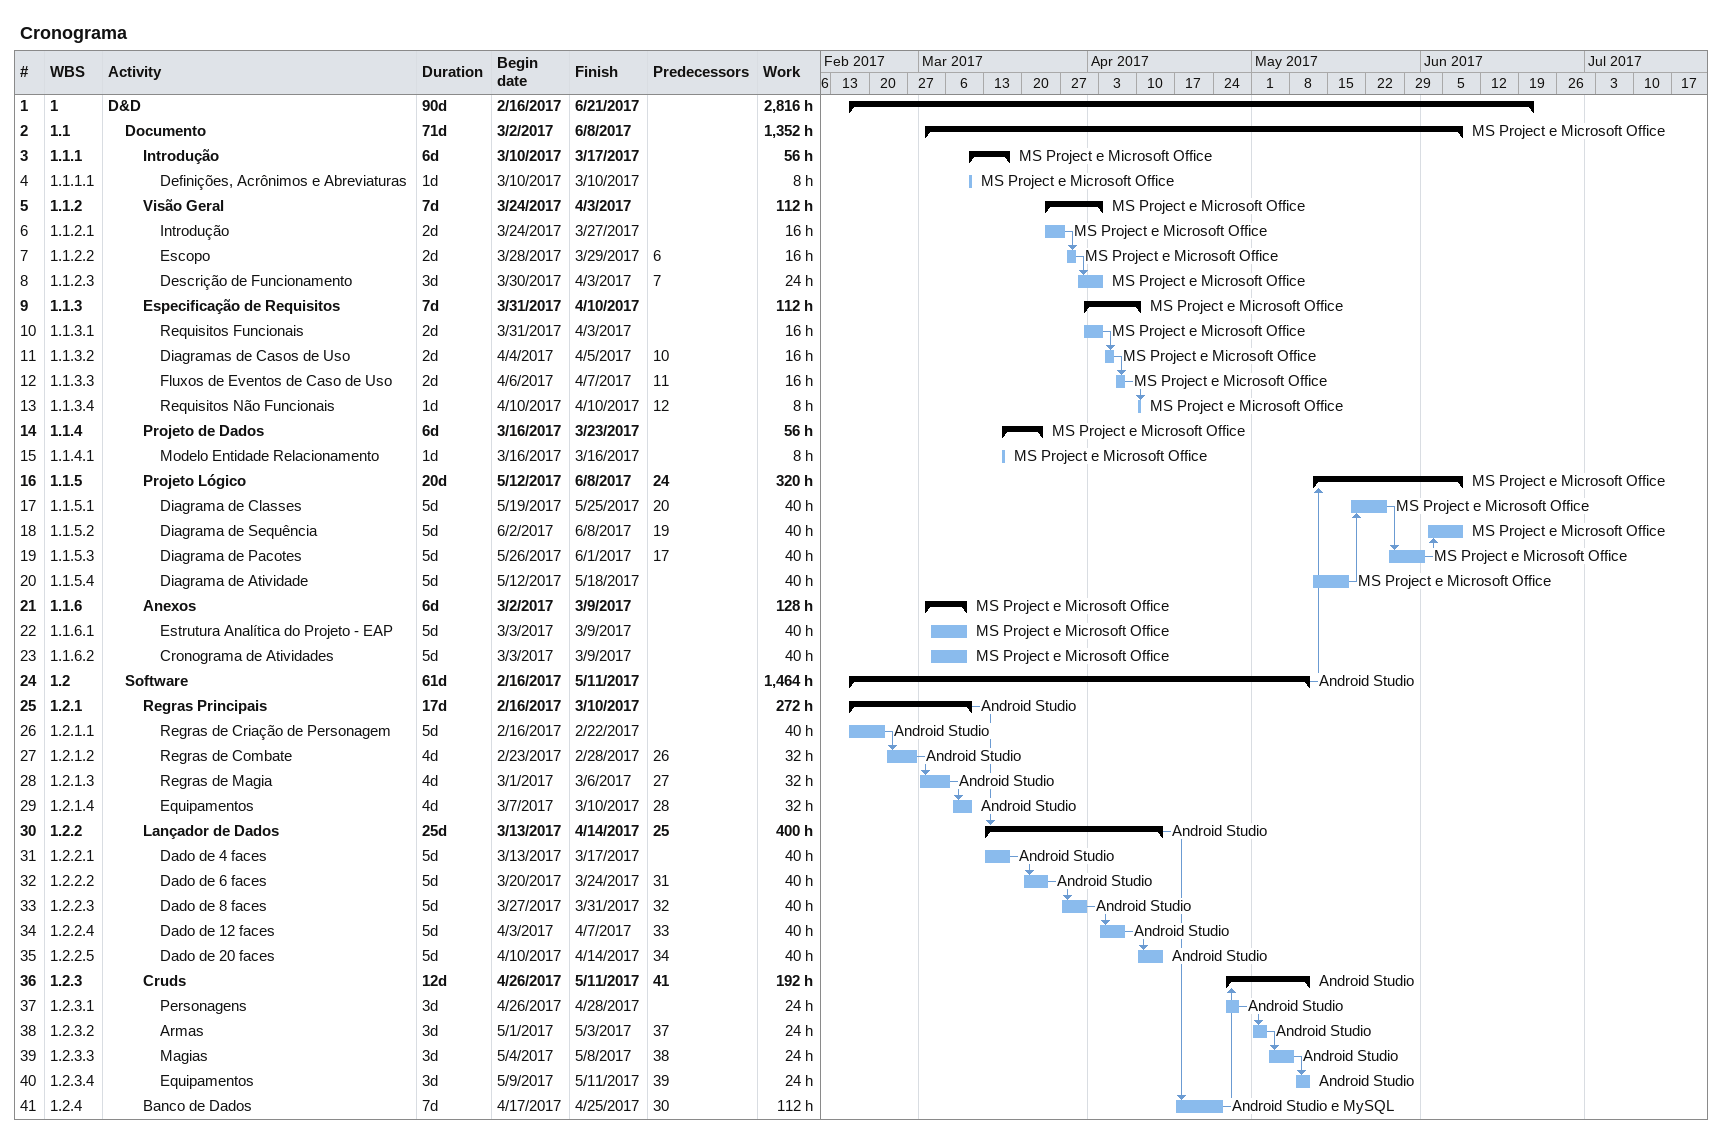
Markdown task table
Cronograma

| ID | WBS | Task | Duration | Start | Finish | Predecessors | Resources | Work (h) |
|---|---|---|---|---|---|---|---|---|
| 1 | 1 | **D&D** | 90d | 2017-02-16 | 2017-06-21 |  |  | 2816 |
| 2 | 1.1 | **Documento** | 71d | 2017-03-02 | 2017-06-08 |  | MS Project e Microsoft Office | 1352 |
| 3 | 1.1.1 | **Introdução** | 6d | 2017-03-10 | 2017-03-17 |  | MS Project e Microsoft Office | 56 |
| 4 | 1.1.1.1 | Definições, Acrônimos e Abreviaturas | 1d | 2017-03-10 | 2017-03-10 |  | MS Project e Microsoft Office | 8 |
| 5 | 1.1.2 | **Visão Geral** | 7d | 2017-03-24 | 2017-04-03 |  | MS Project e Microsoft Office | 112 |
| 6 | 1.1.2.1 | Introdução | 2d | 2017-03-24 | 2017-03-27 |  | MS Project e Microsoft Office | 16 |
| 7 | 1.1.2.2 | Escopo | 2d | 2017-03-28 | 2017-03-29 | 6 | MS Project e Microsoft Office | 16 |
| 8 | 1.1.2.3 | Descrição de Funcionamento | 3d | 2017-03-30 | 2017-04-03 | 7 | MS Project e Microsoft Office | 24 |
| 9 | 1.1.3 | **Especificação de Requisitos** | 7d | 2017-03-31 | 2017-04-10 |  | MS Project e Microsoft Office | 112 |
| 10 | 1.1.3.1 | Requisitos Funcionais | 2d | 2017-03-31 | 2017-04-03 |  | MS Project e Microsoft Office | 16 |
| 11 | 1.1.3.2 | Diagramas de Casos de Uso | 2d | 2017-04-04 | 2017-04-05 | 10 | MS Project e Microsoft Office | 16 |
| 12 | 1.1.3.3 | Fluxos de Eventos de Caso de Uso | 2d | 2017-04-06 | 2017-04-07 | 11 | MS Project e Microsoft Office | 16 |
| 13 | 1.1.3.4 | Requisitos Não Funcionais | 1d | 2017-04-10 | 2017-04-10 | 12 | MS Project e Microsoft Office | 8 |
| 14 | 1.1.4 | **Projeto de Dados** | 6d | 2017-03-16 | 2017-03-23 |  | MS Project e Microsoft Office | 56 |
| 15 | 1.1.4.1 | Modelo Entidade Relacionamento | 1d | 2017-03-16 | 2017-03-16 |  | MS Project e Microsoft Office | 8 |
| 16 | 1.1.5 | **Projeto Lógico** | 20d | 2017-05-12 | 2017-06-08 | 24 | MS Project e Microsoft Office | 320 |
| 17 | 1.1.5.1 | Diagrama de Classes | 5d | 2017-05-19 | 2017-05-25 | 20 | MS Project e Microsoft Office | 40 |
| 18 | 1.1.5.2 | Diagrama de Sequência | 5d | 2017-06-02 | 2017-06-08 | 19 | MS Project e Microsoft Office | 40 |
| 19 | 1.1.5.3 | Diagrama de Pacotes | 5d | 2017-05-26 | 2017-06-01 | 17 | MS Project e Microsoft Office | 40 |
| 20 | 1.1.5.4 | Diagrama de Atividade | 5d | 2017-05-12 | 2017-05-18 |  | MS Project e Microsoft Office | 40 |
| 21 | 1.1.6 | **Anexos** | 6d | 2017-03-02 | 2017-03-09 |  | MS Project e Microsoft Office | 128 |
| 22 | 1.1.6.1 | Estrutura Analítica do Projeto - EAP | 5d | 2017-03-03 | 2017-03-09 |  | MS Project e Microsoft Office | 40 |
| 23 | 1.1.6.2 | Cronograma de Atividades | 5d | 2017-03-03 | 2017-03-09 |  | MS Project e Microsoft Office | 40 |
| 24 | 1.2 | **Software** | 61d | 2017-02-16 | 2017-05-11 |  | Android Studio | 1464 |
| 25 | 1.2.1 | **Regras Principais** | 17d | 2017-02-16 | 2017-03-10 |  | Android Studio | 272 |
| 26 | 1.2.1.1 | Regras de Criação de Personagem | 5d | 2017-02-16 | 2017-02-22 |  | Android Studio | 40 |
| 27 | 1.2.1.2 | Regras de Combate | 4d | 2017-02-23 | 2017-02-28 | 26 | Android Studio | 32 |
| 28 | 1.2.1.3 | Regras de Magia | 4d | 2017-03-01 | 2017-03-06 | 27 | Android Studio | 32 |
| 29 | 1.2.1.4 | Equipamentos | 4d | 2017-03-07 | 2017-03-10 | 28 | Android Studio | 32 |
| 30 | 1.2.2 | **Lançador de Dados** | 25d | 2017-03-13 | 2017-04-14 | 25 | Android Studio | 400 |
| 31 | 1.2.2.1 | Dado de 4 faces | 5d | 2017-03-13 | 2017-03-17 |  | Android Studio | 40 |
| 32 | 1.2.2.2 | Dado de 6 faces | 5d | 2017-03-20 | 2017-03-24 | 31 | Android Studio | 40 |
| 33 | 1.2.2.3 | Dado de 8 faces | 5d | 2017-03-27 | 2017-03-31 | 32 | Android Studio | 40 |
| 34 | 1.2.2.4 | Dado de 12 faces | 5d | 2017-04-03 | 2017-04-07 | 33 | Android Studio | 40 |
| 35 | 1.2.2.5 | Dado de 20 faces | 5d | 2017-04-10 | 2017-04-14 | 34 | Android Studio | 40 |
| 36 | 1.2.3 | **Cruds** | 12d | 2017-04-26 | 2017-05-11 | 41 | Android Studio | 192 |
| 37 | 1.2.3.1 | Personagens | 3d | 2017-04-26 | 2017-04-28 |  | Android Studio | 24 |
| 38 | 1.2.3.2 | Armas | 3d | 2017-05-01 | 2017-05-03 | 37 | Android Studio | 24 |
| 39 | 1.2.3.3 | Magias | 3d | 2017-05-04 | 2017-05-08 | 38 | Android Studio | 24 |
| 40 | 1.2.3.4 | Equipamentos | 3d | 2017-05-09 | 2017-05-11 | 39 | Android Studio | 24 |
| 41 | 1.2.4 | Banco de Dados | 7d | 2017-04-17 | 2017-04-25 | 30 | Android Studio e MySQL | 112 |
